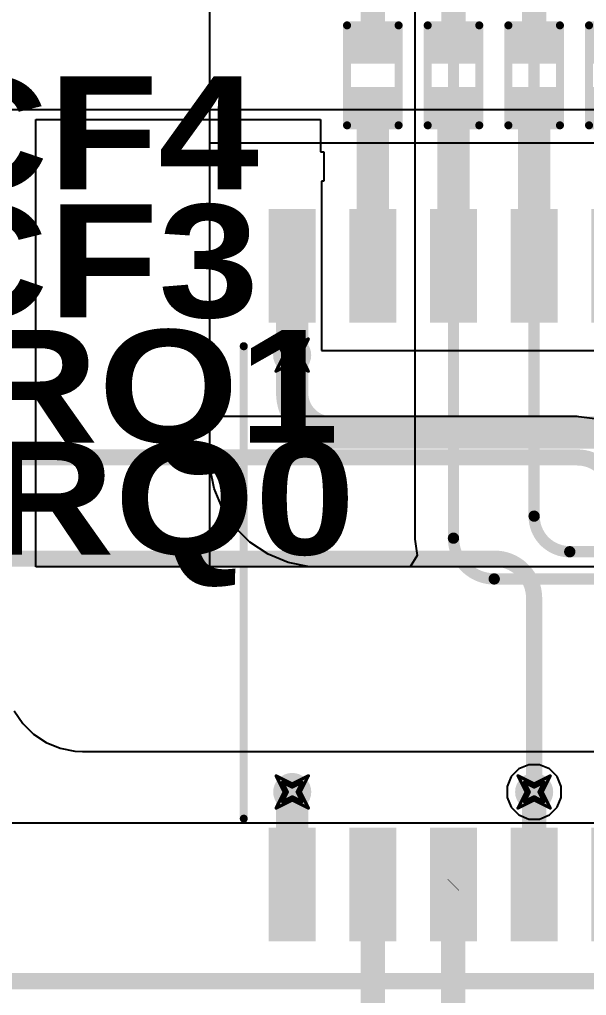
# Model space of a CAD drawing. Header units: inches. Extents: x -2 to 5376, y -4 to 5426.
# Drawn here: x 88.57 to 97.49, y 32.43 to 47.8 of the extents above; entities that cross this region are included whole.
import ezdxf

# ---------------------------------------------------------------- set-up
doc = ezdxf.new("R2010")
doc.units = ezdxf.units.IN
for name, color, linetype in [('Bottom Layer', 5, 'Continuous'), ('Drill Drawing', 1, 'Continuous'), ('Layer 1', 16, 'Continuous'), ('Layer 2', 76, 'Continuous'), ('Top Layer', 1, 'Continuous'), ('Top Overlay', 2, 'Continuous'), ('Top Paste', 8, 'Continuous'), ('Top Solder', 216, 'Continuous'), ('Via Holes', 16, 'Continuous')]:
    doc.layers.add(name, color=color, linetype=linetype)
doc.styles.add('Arial Black_Bold', font='', dxfattribs={"height": 0.2})
doc.styles.get('Arial Black_Bold').set_extended_font_data('Arial Black', bold=True)

# ---------------------------------------------------------------- blocks, each defined once
blk = doc.blocks.new('SOIC_16_300____145')
at = {"layer": 'Top Layer'}
for points in [[(-5.7, 4.745), (-4.05, 4.745), (-4.05, 4.145), (-5.7, 4.145)], [(4.05, 4.745), (5.7, 4.745), (5.7, 4.145), (4.05, 4.145)], [(-5.7, 3.475), (-4.05, 3.475), (-4.05, 2.875), (-5.7, 2.875)], [(4.05, 3.475), (5.7, 3.475), (5.7, 2.875), (4.05, 2.875)], [(-5.7, 2.205), (-4.05, 2.205), (-4.05, 1.605), (-5.7, 1.605)], [(4.05, 2.205), (5.7, 2.205), (5.7, 1.605), (4.05, 1.605)], [(-5.7, 0.935), (-4.05, 0.935), (-4.05, 0.335), (-5.7, 0.335)], [(4.05, 0.935), (5.7, 0.935), (5.7, 0.335), (4.05, 0.335)], [(-5.7, -0.335), (-4.05, -0.335), (-4.05, -0.935), (-5.7, -0.935)], [(4.05, -0.335), (5.7, -0.335), (5.7, -0.935), (4.05, -0.935)], [(-5.7, -1.605), (-4.05, -1.605), (-4.05, -2.205), (-5.7, -2.205)], [(4.05, -1.605), (5.7, -1.605), (5.7, -2.205), (4.05, -2.205)], [(-5.7, -2.875), (-4.05, -2.875), (-4.05, -3.475), (-5.7, -3.475)], [(4.05, -2.875), (5.7, -2.875), (5.7, -3.475), (4.05, -3.475)], [(-5.7, -4.145), (-4.05, -4.145), (-4.05, -4.745), (-5.7, -4.745)], [(4.05, -4.145), (5.7, -4.145), (5.7, -4.745), (4.05, -4.745)]]:
    blk.add_hatch(color=1, dxfattribs=at).paths.add_polyline_path(points)
at = {"layer": 'Top Overlay'}
blk.add_hatch(color=2, dxfattribs=at).paths.add_polyline_path([(-3.962, 4.115), (-3.607, 4.115), (-3.607, 4.775), (-3.962, 4.775)])
at = {"layer": 'Top Paste'}
for points in [[(-5.7, 4.745), (-4.05, 4.745), (-4.05, 4.145), (-5.7, 4.145)], [(4.05, 4.745), (5.7, 4.745), (5.7, 4.145), (4.05, 4.145)], [(-5.7, 3.475), (-4.05, 3.475), (-4.05, 2.875), (-5.7, 2.875)], [(4.05, 3.475), (5.7, 3.475), (5.7, 2.875), (4.05, 2.875)], [(-5.7, 2.205), (-4.05, 2.205), (-4.05, 1.605), (-5.7, 1.605)], [(4.05, 2.205), (5.7, 2.205), (5.7, 1.605), (4.05, 1.605)], [(-5.7, 0.935), (-4.05, 0.935), (-4.05, 0.335), (-5.7, 0.335)], [(4.05, 0.935), (5.7, 0.935), (5.7, 0.335), (4.05, 0.335)], [(-5.7, -0.335), (-4.05, -0.335), (-4.05, -0.935), (-5.7, -0.935)], [(4.05, -0.335), (5.7, -0.335), (5.7, -0.935), (4.05, -0.935)], [(-5.7, -1.605), (-4.05, -1.605), (-4.05, -2.205), (-5.7, -2.205)], [(4.05, -1.605), (5.7, -1.605), (5.7, -2.205), (4.05, -2.205)], [(-5.7, -2.875), (-4.05, -2.875), (-4.05, -3.475), (-5.7, -3.475)], [(4.05, -2.875), (5.7, -2.875), (5.7, -3.475), (4.05, -3.475)], [(-5.7, -4.145), (-4.05, -4.145), (-4.05, -4.745), (-5.7, -4.745)], [(4.05, -4.145), (5.7, -4.145), (5.7, -4.745), (4.05, -4.745)]]:
    blk.add_hatch(color=8, dxfattribs=at).paths.add_polyline_path(points)
at = {"layer": 'Top Solder'}
for points in [[(-5.77, 4.815), (-3.98, 4.815), (-3.98, 4.075), (-5.77, 4.075)], [(3.98, 4.815), (5.77, 4.815), (5.77, 4.075), (3.98, 4.075)], [(-5.77, 3.545), (-3.98, 3.545), (-3.98, 2.805), (-5.77, 2.805)], [(3.98, 3.545), (5.77, 3.545), (5.77, 2.805), (3.98, 2.805)], [(-5.77, 2.275), (-3.98, 2.275), (-3.98, 1.535), (-5.77, 1.535)], [(3.98, 2.275), (5.77, 2.275), (5.77, 1.535), (3.98, 1.535)], [(-5.77, 1.005), (-3.98, 1.005), (-3.98, 0.265), (-5.77, 0.265)], [(3.98, 1.005), (5.77, 1.005), (5.77, 0.265), (3.98, 0.265)], [(-5.77, -0.265), (-3.98, -0.265), (-3.98, -1.005), (-5.77, -1.005)], [(3.98, -0.265), (5.77, -0.265), (5.77, -1.005), (3.98, -1.005)], [(-5.77, -1.535), (-3.98, -1.535), (-3.98, -2.275), (-5.77, -2.275)], [(3.98, -1.535), (5.77, -1.535), (5.77, -2.275), (3.98, -2.275)], [(-5.77, -2.805), (-3.98, -2.805), (-3.98, -3.545), (-5.77, -3.545)], [(3.98, -2.805), (5.77, -2.805), (5.77, -3.545), (3.98, -3.545)], [(-5.77, -4.075), (-3.98, -4.075), (-3.98, -4.815), (-5.77, -4.815)], [(3.98, -4.075), (5.77, -4.075), (5.77, -4.815), (3.98, -4.815)]]:
    blk.add_hatch(color=216, dxfattribs=at).paths.add_polyline_path(points)
at = {"layer": 'Top Overlay'}
for points in [[(3.835, 5.207, 0.127, 0.127, 0), (-3.607, 5.207, 0.127, 0.127, 0)], [(-6.002, 4.343, 0.2, 0.2, 0), (-6.002, 4.597, 0.2, 0.2, 0)], [(-5.875, 4.47, 0.2, 0.2, 0), (-6.002, 4.597, 0.2, 0.2, 0)], [(-6.002, 4.343, 0.2, 0.2, 0), (-5.875, 4.47, 0.2, 0.2, 0)], [(3.835, -5.207, 0.127, 0.127, 0), (-3.607, -5.207, 0.127, 0.127, 0)]]:
    blk.add_lwpolyline(points, format="xyseb", dxfattribs=at)
for points in [[(-3.639, 5.207, 0.0635, 0.0635, 1), (-3.575, 5.207, 0.0635, 0.0635, 1)], [(3.804, 5.207, 0.0635, 0.0635, 1), (3.867, 5.207, 0.0635, 0.0635, 1)], [(-6.052, 4.597, 0.1, 0.1, 1), (-5.952, 4.597, 0.1, 0.1, 1)], [(-6.052, 4.597, 0.1, 0.1, 1), (-5.952, 4.597, 0.1, 0.1, 1)], [(-5.925, 4.47, 0.1, 0.1, 1), (-5.825, 4.47, 0.1, 0.1, 1)], [(-5.925, 4.47, 0.1, 0.1, 1), (-5.825, 4.47, 0.1, 0.1, 1)], [(-6.052, 4.343, 0.1, 0.1, 1), (-5.952, 4.343, 0.1, 0.1, 1)], [(-6.052, 4.343, 0.1, 0.1, 1), (-5.952, 4.343, 0.1, 0.1, 1)], [(-3.639, -5.207, 0.0635, 0.0635, 1), (-3.575, -5.207, 0.0635, 0.0635, 1)], [(3.804, -5.207, 0.0635, 0.0635, 1), (3.867, -5.207, 0.0635, 0.0635, 1)]]:
    blk.add_lwpolyline(points, format="xyseb", close=True, dxfattribs=at)
blk = doc.blocks.new('R___0402_180')
at = {"layer": 'Top Layer'}
for points in [[(-0.699, -0.318), (-0.699, 0.317), (-0.241, 0.317), (-0.241, -0.318)], [(0.241, -0.318), (0.241, 0.317), (0.699, 0.317), (0.699, -0.318)]]:
    blk.add_hatch(color=1, dxfattribs=at).paths.add_polyline_path(points)
at = {"layer": 'Top Paste'}
for points in [[(-0.699, -0.318), (-0.699, 0.317), (-0.241, 0.317), (-0.241, -0.318)], [(0.241, -0.318), (0.241, 0.317), (0.699, 0.317), (0.699, -0.318)]]:
    blk.add_hatch(color=8, dxfattribs=at).paths.add_polyline_path(points)
at = {"layer": 'Top Solder'}
for points in [[(-0.754, -0.373), (-0.754, 0.373), (-0.186, 0.373), (-0.186, -0.373)], [(0.186, -0.373), (0.186, 0.373), (0.754, 0.373), (0.754, -0.373)]]:
    blk.add_hatch(color=216, dxfattribs=at).paths.add_polyline_path(points)
at = {"layer": 'Top Overlay'}
for points in [[(0.787, 0.406, 0.127, 0.127, 0), (-0.787, 0.406, 0.127, 0.127, 0)], [(-0.787, -0.406, 0.127, 0.127, 0), (-0.787, 0.406, 0.127, 0.127, 0)], [(0.787, -0.406, 0.127, 0.127, 0), (0.787, 0.406, 0.127, 0.127, 0)], [(0.787, -0.406, 0.127, 0.127, 0), (-0.787, -0.406, 0.127, 0.127, 0)], [(0.813, -0.432, 0.00323, 0.00323, 0), (-0.813, -0.432, 0.00323, 0.00323, 0)]]:
    blk.add_lwpolyline(points, format="xyseb", dxfattribs=at)
for points in [[(-0.819, 0.406, 0.0635, 0.0635, 1), (-0.756, 0.406, 0.0635, 0.0635, 1)], [(-0.819, 0.406, 0.0635, 0.0635, 1), (-0.756, 0.406, 0.0635, 0.0635, 1)], [(0.756, 0.406, 0.0635, 0.0635, 1), (0.819, 0.406, 0.0635, 0.0635, 1)], [(0.756, 0.406, 0.0635, 0.0635, 1), (0.819, 0.406, 0.0635, 0.0635, 1)], [(-0.819, -0.406, 0.0635, 0.0635, 1), (-0.756, -0.406, 0.0635, 0.0635, 1)], [(-0.819, -0.406, 0.0635, 0.0635, 1), (-0.756, -0.406, 0.0635, 0.0635, 1)], [(-0.814, -0.432, 0.00161, 0.00161, 1), (-0.812, -0.432, 0.00161, 0.00161, 1)], [(0.756, -0.406, 0.0635, 0.0635, 1), (0.819, -0.406, 0.0635, 0.0635, 1)], [(0.756, -0.406, 0.0635, 0.0635, 1), (0.819, -0.406, 0.0635, 0.0635, 1)], [(0.812, -0.432, 0.00161, 0.00161, 1), (0.814, -0.432, 0.00161, 0.00161, 1)]]:
    blk.add_lwpolyline(points, format="xyseb", close=True, dxfattribs=at)
blk = doc.blocks.new('R___0402_181')
at = {"layer": 'Top Layer'}
for points in [[(-0.699, -0.318), (-0.699, 0.317), (-0.241, 0.317), (-0.241, -0.318)], [(0.241, -0.318), (0.241, 0.317), (0.699, 0.317), (0.699, -0.318)]]:
    blk.add_hatch(color=1, dxfattribs=at).paths.add_polyline_path(points)
at = {"layer": 'Top Paste'}
for points in [[(-0.699, -0.318), (-0.699, 0.317), (-0.241, 0.317), (-0.241, -0.318)], [(0.241, -0.318), (0.241, 0.317), (0.699, 0.317), (0.699, -0.318)]]:
    blk.add_hatch(color=8, dxfattribs=at).paths.add_polyline_path(points)
at = {"layer": 'Top Solder'}
for points in [[(-0.754, -0.373), (-0.754, 0.373), (-0.186, 0.373), (-0.186, -0.373)], [(0.186, -0.373), (0.186, 0.373), (0.754, 0.373), (0.754, -0.373)]]:
    blk.add_hatch(color=216, dxfattribs=at).paths.add_polyline_path(points)
at = {"layer": 'Top Overlay'}
for points in [[(0.787, 0.406, 0.127, 0.127, 0), (-0.787, 0.406, 0.127, 0.127, 0)], [(-0.787, -0.406, 0.127, 0.127, 0), (-0.787, 0.406, 0.127, 0.127, 0)], [(0.787, -0.406, 0.127, 0.127, 0), (0.787, 0.406, 0.127, 0.127, 0)], [(0.787, -0.406, 0.127, 0.127, 0), (-0.787, -0.406, 0.127, 0.127, 0)], [(0.813, -0.432, 0.00323, 0.00323, 0), (-0.813, -0.432, 0.00323, 0.00323, 0)]]:
    blk.add_lwpolyline(points, format="xyseb", dxfattribs=at)
for points in [[(-0.819, 0.406, 0.0635, 0.0635, 1), (-0.756, 0.406, 0.0635, 0.0635, 1)], [(-0.819, 0.406, 0.0635, 0.0635, 1), (-0.756, 0.406, 0.0635, 0.0635, 1)], [(0.756, 0.406, 0.0635, 0.0635, 1), (0.819, 0.406, 0.0635, 0.0635, 1)], [(0.756, 0.406, 0.0635, 0.0635, 1), (0.819, 0.406, 0.0635, 0.0635, 1)], [(-0.819, -0.406, 0.0635, 0.0635, 1), (-0.756, -0.406, 0.0635, 0.0635, 1)], [(-0.819, -0.406, 0.0635, 0.0635, 1), (-0.756, -0.406, 0.0635, 0.0635, 1)], [(-0.814, -0.432, 0.00161, 0.00161, 1), (-0.812, -0.432, 0.00161, 0.00161, 1)], [(0.756, -0.406, 0.0635, 0.0635, 1), (0.819, -0.406, 0.0635, 0.0635, 1)], [(0.756, -0.406, 0.0635, 0.0635, 1), (0.819, -0.406, 0.0635, 0.0635, 1)], [(0.812, -0.432, 0.00161, 0.00161, 1), (0.814, -0.432, 0.00161, 0.00161, 1)]]:
    blk.add_lwpolyline(points, format="xyseb", close=True, dxfattribs=at)
blk = doc.blocks.new('R___0402_182')
at = {"layer": 'Top Layer'}
for points in [[(-0.699, -0.318), (-0.699, 0.317), (-0.241, 0.317), (-0.241, -0.318)], [(0.241, -0.318), (0.241, 0.317), (0.699, 0.317), (0.699, -0.318)]]:
    blk.add_hatch(color=1, dxfattribs=at).paths.add_polyline_path(points)
at = {"layer": 'Top Paste'}
for points in [[(-0.699, -0.318), (-0.699, 0.317), (-0.241, 0.317), (-0.241, -0.318)], [(0.241, -0.318), (0.241, 0.317), (0.699, 0.317), (0.699, -0.318)]]:
    blk.add_hatch(color=8, dxfattribs=at).paths.add_polyline_path(points)
at = {"layer": 'Top Solder'}
for points in [[(-0.754, -0.373), (-0.754, 0.373), (-0.186, 0.373), (-0.186, -0.373)], [(0.186, -0.373), (0.186, 0.373), (0.754, 0.373), (0.754, -0.373)]]:
    blk.add_hatch(color=216, dxfattribs=at).paths.add_polyline_path(points)
at = {"layer": 'Top Overlay'}
for points in [[(0.787, 0.406, 0.127, 0.127, 0), (-0.787, 0.406, 0.127, 0.127, 0)], [(-0.787, -0.406, 0.127, 0.127, 0), (-0.787, 0.406, 0.127, 0.127, 0)], [(0.787, -0.406, 0.127, 0.127, 0), (0.787, 0.406, 0.127, 0.127, 0)], [(0.787, -0.406, 0.127, 0.127, 0), (-0.787, -0.406, 0.127, 0.127, 0)], [(0.813, -0.432, 0.00323, 0.00323, 0), (-0.813, -0.432, 0.00323, 0.00323, 0)]]:
    blk.add_lwpolyline(points, format="xyseb", dxfattribs=at)
for points in [[(-0.819, 0.406, 0.0635, 0.0635, 1), (-0.756, 0.406, 0.0635, 0.0635, 1)], [(-0.819, 0.406, 0.0635, 0.0635, 1), (-0.756, 0.406, 0.0635, 0.0635, 1)], [(0.756, 0.406, 0.0635, 0.0635, 1), (0.819, 0.406, 0.0635, 0.0635, 1)], [(0.756, 0.406, 0.0635, 0.0635, 1), (0.819, 0.406, 0.0635, 0.0635, 1)], [(-0.819, -0.406, 0.0635, 0.0635, 1), (-0.756, -0.406, 0.0635, 0.0635, 1)], [(-0.819, -0.406, 0.0635, 0.0635, 1), (-0.756, -0.406, 0.0635, 0.0635, 1)], [(-0.814, -0.432, 0.00161, 0.00161, 1), (-0.812, -0.432, 0.00161, 0.00161, 1)], [(0.756, -0.406, 0.0635, 0.0635, 1), (0.819, -0.406, 0.0635, 0.0635, 1)], [(0.756, -0.406, 0.0635, 0.0635, 1), (0.819, -0.406, 0.0635, 0.0635, 1)], [(0.812, -0.432, 0.00161, 0.00161, 1), (0.814, -0.432, 0.00161, 0.00161, 1)]]:
    blk.add_lwpolyline(points, format="xyseb", close=True, dxfattribs=at)
blk = doc.blocks.new('R___0402_219')
at = {"layer": 'Top Layer'}
for points in [[(-0.699, -0.318), (-0.699, 0.317), (-0.241, 0.317), (-0.241, -0.318)], [(0.241, -0.318), (0.241, 0.317), (0.699, 0.317), (0.699, -0.318)]]:
    blk.add_hatch(color=1, dxfattribs=at).paths.add_polyline_path(points)
at = {"layer": 'Top Paste'}
for points in [[(-0.699, -0.318), (-0.699, 0.317), (-0.241, 0.317), (-0.241, -0.318)], [(0.241, -0.318), (0.241, 0.317), (0.699, 0.317), (0.699, -0.318)]]:
    blk.add_hatch(color=8, dxfattribs=at).paths.add_polyline_path(points)
at = {"layer": 'Top Solder'}
for points in [[(-0.754, -0.373), (-0.754, 0.373), (-0.186, 0.373), (-0.186, -0.373)], [(0.186, -0.373), (0.186, 0.373), (0.754, 0.373), (0.754, -0.373)]]:
    blk.add_hatch(color=216, dxfattribs=at).paths.add_polyline_path(points)
at = {"layer": 'Top Overlay'}
for points in [[(-0.787, -0.406, 0.127, 0.127, 0), (-0.787, 0.406, 0.127, 0.127, 0)], [(0.787, 0.406, 0.127, 0.127, 0), (-0.787, 0.406, 0.127, 0.127, 0)], [(0.787, -0.406, 0.127, 0.127, 0), (0.787, 0.406, 0.127, 0.127, 0)], [(0.787, -0.406, 0.127, 0.127, 0), (-0.787, -0.406, 0.127, 0.127, 0)], [(0.813, -0.432, 0.00323, 0.00323, 0), (-0.813, -0.432, 0.00323, 0.00323, 0)]]:
    blk.add_lwpolyline(points, format="xyseb", dxfattribs=at)
for points in [[(-0.819, 0.406, 0.0635, 0.0635, 1), (-0.756, 0.406, 0.0635, 0.0635, 1)], [(-0.819, 0.406, 0.0635, 0.0635, 1), (-0.756, 0.406, 0.0635, 0.0635, 1)], [(0.756, 0.406, 0.0635, 0.0635, 1), (0.819, 0.406, 0.0635, 0.0635, 1)], [(0.756, 0.406, 0.0635, 0.0635, 1), (0.819, 0.406, 0.0635, 0.0635, 1)], [(-0.819, -0.406, 0.0635, 0.0635, 1), (-0.756, -0.406, 0.0635, 0.0635, 1)], [(-0.819, -0.406, 0.0635, 0.0635, 1), (-0.756, -0.406, 0.0635, 0.0635, 1)], [(-0.814, -0.432, 0.00161, 0.00161, 1), (-0.812, -0.432, 0.00161, 0.00161, 1)], [(0.756, -0.406, 0.0635, 0.0635, 1), (0.819, -0.406, 0.0635, 0.0635, 1)], [(0.756, -0.406, 0.0635, 0.0635, 1), (0.819, -0.406, 0.0635, 0.0635, 1)], [(0.812, -0.432, 0.00161, 0.00161, 1), (0.814, -0.432, 0.00161, 0.00161, 1)]]:
    blk.add_lwpolyline(points, format="xyseb", close=True, dxfattribs=at)

msp = doc.modelspace()

# ---------------------------------------------------------------- hatches: boundary and pattern name
at = {"layer": 'Bottom Layer'}
h = msp.add_hatch(color=5, dxfattribs=at)
edge = h.paths.add_edge_path()
edge.add_arc((92.861, 42.518), 0.3, 0, 360)
h = msp.add_hatch(color=5, dxfattribs=at)
edge = h.paths.add_edge_path()
edge.add_arc((92.862, 35.636), 0.3, 0, 360)
h = msp.add_hatch(color=5, dxfattribs=at)
edge = h.paths.add_edge_path()
edge.add_arc((96.671, 35.636), 0.3, 0, 360)
at = {"layer": 'Layer 1'}
h = msp.add_hatch(color=16, dxfattribs=at)
edge = h.paths.add_edge_path()
edge.add_arc((92.861, 42.518), 0.3, 0, 360)
h = msp.add_hatch(color=16, dxfattribs=at)
edge = h.paths.add_edge_path()
edge.add_arc((92.862, 35.636), 0.3, 0, 360)
h = msp.add_hatch(color=16, dxfattribs=at)
edge = h.paths.add_edge_path()
edge.add_arc((96.671, 35.636), 0.3, 0, 360)
at = {"layer": 'Layer 2'}
h = msp.add_hatch(color=76, dxfattribs=at)
edge = h.paths.add_edge_path()
edge.add_arc((92.861, 42.518), 0.3, 0, 360)
h = msp.add_hatch(color=76, dxfattribs=at)
edge = h.paths.add_edge_path()
edge.add_arc((92.862, 35.636), 0.3, 0, 360)
h = msp.add_hatch(color=76, dxfattribs=at)
edge = h.paths.add_edge_path()
edge.add_arc((96.671, 35.636), 0.3, 0, 360)
at = {"layer": 'Top Layer'}
h = msp.add_hatch(color=1, dxfattribs=at)
edge = h.paths.add_edge_path()
edge.add_arc((92.861, 42.518), 0.3, 0, 360)
h = msp.add_hatch(color=1, dxfattribs=at)
edge = h.paths.add_edge_path()
edge.add_arc((92.862, 35.636), 0.3, 0, 360)
h = msp.add_hatch(color=1, dxfattribs=at)
edge = h.paths.add_edge_path()
edge.add_arc((96.671, 35.636), 0.3, 0, 360)
at = {"layer": 'Via Holes'}
h = msp.add_hatch(color=7, dxfattribs=at)
edge = h.paths.add_edge_path()
edge.add_arc((92.861, 42.518), 0.15, 0, 360)
h = msp.add_hatch(color=7, dxfattribs=at)
edge = h.paths.add_edge_path()
edge.add_arc((92.862, 35.636), 0.15, 0, 360)
h = msp.add_hatch(color=7, dxfattribs=at)
edge = h.paths.add_edge_path()
edge.add_arc((96.671, 35.636), 0.15, 0, 360)

# ---------------------------------------------------------------- linework, layer by layer
at = {"layer": 'Bottom Layer'}
for p, q in [((99.416, 46.38), (78.74, 46.38)), ((91.567, 45.862), (99.403, 45.862)), ((91.567, 41.553), (91.567, 45.862)), ((97.349, 41.553), (91.567, 41.553)), ((97.376, 41.548), (97.349, 41.553)), ((97.669, 41.509), (97.376, 41.548))]:
    msp.add_line(p, q, dxfattribs=at)
for points in [[(75.479, 40.906, 0.254, 0.254, 0), (97.349, 40.906, 0.254, 0.254, 0)], [(97.349, 40.906, 0.254, 0.254, -0.414214), (97.941, 40.314, 0.254, 0.254, 0)], [(75.411, 39.312, 0.254, 0.254, 0), (96.046, 39.312, 0.254, 0.254, 0)], [(96.046, 39.312, 0.254, 0.254, -0.414214), (96.671, 38.688, 0.254, 0.254, 0)], [(96.671, 35.636, 0.254, 0.254, 0), (96.671, 38.688, 0.254, 0.254, 0)], [(74.332, 32.655, 0.254, 0.254, 0), (98.52, 32.655, 0.254, 0.254, 0)]]:
    msp.add_lwpolyline(points, format="xyseb", dxfattribs=at)
for points in [[(97.285, 40.906, 0.127, 0.127, 1), (97.412, 40.906, 0.127, 0.127, 1)], [(97.285, 40.906, 0.127, 0.127, 1), (97.412, 40.906, 0.127, 0.127, 1)], [(95.983, 39.312, 0.127, 0.127, 1), (96.11, 39.312, 0.127, 0.127, 1)], [(95.983, 39.312, 0.127, 0.127, 1), (96.11, 39.312, 0.127, 0.127, 1)], [(96.607, 38.688, 0.127, 0.127, 1), (96.734, 38.688, 0.127, 0.127, 1)], [(96.607, 38.688, 0.127, 0.127, 1), (96.734, 38.688, 0.127, 0.127, 1)], [(96.607, 35.636, 0.127, 0.127, 1), (96.734, 35.636, 0.127, 0.127, 1)]]:
    msp.add_lwpolyline(points, format="xyseb", close=True, dxfattribs=at)
at = {"layer": 'Drill Drawing'}
for points in [[(92.607, 42.772, 0.0508, 0.0508, 0), (92.861, 42.645, 0.0508, 0.0508, 0)], [(92.607, 42.772, 0.0508, 0.0508, 0), (92.734, 42.518, 0.0508, 0.0508, 0)], [(92.861, 42.645, 0.0508, 0.0508, 0), (93.115, 42.772, 0.0508, 0.0508, 0)], [(92.988, 42.518, 0.0508, 0.0508, 0), (93.115, 42.772, 0.0508, 0.0508, 0)], [(92.708, 42.67, 0.0508, 0.0508, 0), (92.861, 42.594, 0.0508, 0.0508, 0)], [(92.708, 42.67, 0.0508, 0.0508, 0), (92.785, 42.518, 0.0508, 0.0508, 0)], [(92.861, 42.594, 0.0508, 0.0508, 0), (93.013, 42.67, 0.0508, 0.0508, 0)], [(92.937, 42.518, 0.0508, 0.0508, 0), (93.013, 42.67, 0.0508, 0.0508, 0)], [(92.607, 42.264, 0.0508, 0.0508, 0), (92.734, 42.518, 0.0508, 0.0508, 0)], [(92.708, 42.366, 0.0508, 0.0508, 0), (92.785, 42.518, 0.0508, 0.0508, 0)], [(92.708, 42.366, 0.0508, 0.0508, 0), (92.861, 42.442, 0.0508, 0.0508, 0)], [(92.861, 42.442, 0.0508, 0.0508, 0), (93.013, 42.366, 0.0508, 0.0508, 0)], [(92.937, 42.518, 0.0508, 0.0508, 0), (93.013, 42.366, 0.0508, 0.0508, 0)], [(92.988, 42.518, 0.0508, 0.0508, 0), (93.115, 42.264, 0.0508, 0.0508, 0)], [(92.607, 42.264, 0.0508, 0.0508, 0), (92.861, 42.391, 0.0508, 0.0508, 0)], [(92.861, 42.391, 0.0508, 0.0508, 0), (93.115, 42.264, 0.0508, 0.0508, 0)], [(92.608, 35.89, 0.0508, 0.0508, 0), (92.862, 35.763, 0.0508, 0.0508, 0)], [(92.608, 35.89, 0.0508, 0.0508, 0), (92.735, 35.636, 0.0508, 0.0508, 0)], [(92.862, 35.763, 0.0508, 0.0508, 0), (93.116, 35.89, 0.0508, 0.0508, 0)], [(92.989, 35.636, 0.0508, 0.0508, 0), (93.116, 35.89, 0.0508, 0.0508, 0)], [(96.417, 35.89, 0.0508, 0.0508, 0), (96.671, 35.763, 0.0508, 0.0508, 0)], [(96.417, 35.89, 0.0508, 0.0508, 0), (96.544, 35.636, 0.0508, 0.0508, 0)], [(96.671, 35.763, 0.0508, 0.0508, 0), (96.925, 35.89, 0.0508, 0.0508, 0)], [(96.798, 35.636, 0.0508, 0.0508, 0), (96.925, 35.89, 0.0508, 0.0508, 0)], [(92.71, 35.788, 0.0508, 0.0508, 0), (92.862, 35.712, 0.0508, 0.0508, 0)], [(92.71, 35.788, 0.0508, 0.0508, 0), (92.786, 35.636, 0.0508, 0.0508, 0)], [(92.862, 35.712, 0.0508, 0.0508, 0), (93.015, 35.788, 0.0508, 0.0508, 0)], [(92.939, 35.636, 0.0508, 0.0508, 0), (93.015, 35.788, 0.0508, 0.0508, 0)], [(96.518, 35.788, 0.0508, 0.0508, 0), (96.671, 35.712, 0.0508, 0.0508, 0)], [(96.518, 35.788, 0.0508, 0.0508, 0), (96.595, 35.636, 0.0508, 0.0508, 0)], [(96.671, 35.712, 0.0508, 0.0508, 0), (96.823, 35.788, 0.0508, 0.0508, 0)], [(96.747, 35.636, 0.0508, 0.0508, 0), (96.823, 35.788, 0.0508, 0.0508, 0)], [(92.608, 35.382, 0.0508, 0.0508, 0), (92.735, 35.636, 0.0508, 0.0508, 0)], [(92.608, 35.382, 0.0508, 0.0508, 0), (92.862, 35.509, 0.0508, 0.0508, 0)], [(92.71, 35.483, 0.0508, 0.0508, 0), (92.786, 35.636, 0.0508, 0.0508, 0)], [(92.71, 35.483, 0.0508, 0.0508, 0), (92.862, 35.56, 0.0508, 0.0508, 0)], [(92.862, 35.56, 0.0508, 0.0508, 0), (93.015, 35.483, 0.0508, 0.0508, 0)], [(92.862, 35.509, 0.0508, 0.0508, 0), (93.116, 35.382, 0.0508, 0.0508, 0)], [(92.939, 35.636, 0.0508, 0.0508, 0), (93.015, 35.483, 0.0508, 0.0508, 0)], [(92.989, 35.636, 0.0508, 0.0508, 0), (93.116, 35.382, 0.0508, 0.0508, 0)], [(96.417, 35.382, 0.0508, 0.0508, 0), (96.544, 35.636, 0.0508, 0.0508, 0)], [(96.417, 35.382, 0.0508, 0.0508, 0), (96.671, 35.509, 0.0508, 0.0508, 0)], [(96.518, 35.483, 0.0508, 0.0508, 0), (96.595, 35.636, 0.0508, 0.0508, 0)], [(96.518, 35.483, 0.0508, 0.0508, 0), (96.671, 35.56, 0.0508, 0.0508, 0)], [(96.671, 35.56, 0.0508, 0.0508, 0), (96.823, 35.483, 0.0508, 0.0508, 0)], [(96.671, 35.509, 0.0508, 0.0508, 0), (96.925, 35.382, 0.0508, 0.0508, 0)], [(96.747, 35.636, 0.0508, 0.0508, 0), (96.823, 35.483, 0.0508, 0.0508, 0)], [(96.798, 35.636, 0.0508, 0.0508, 0), (96.925, 35.382, 0.0508, 0.0508, 0)]]:
    msp.add_lwpolyline(points, format="xyseb", dxfattribs=at)
for points in [[(92.594, 42.772, 0.0254, 0.0254, 1), (92.619, 42.772, 0.0254, 0.0254, 1)], [(92.594, 42.772, 0.0254, 0.0254, 1), (92.619, 42.772, 0.0254, 0.0254, 1)], [(93.102, 42.772, 0.0254, 0.0254, 1), (93.127, 42.772, 0.0254, 0.0254, 1)], [(93.102, 42.772, 0.0254, 0.0254, 1), (93.127, 42.772, 0.0254, 0.0254, 1)], [(92.696, 42.67, 0.0254, 0.0254, 1), (92.721, 42.67, 0.0254, 0.0254, 1)], [(92.696, 42.67, 0.0254, 0.0254, 1), (92.721, 42.67, 0.0254, 0.0254, 1)], [(92.848, 42.645, 0.0254, 0.0254, 1), (92.873, 42.645, 0.0254, 0.0254, 1)], [(92.848, 42.645, 0.0254, 0.0254, 1), (92.873, 42.645, 0.0254, 0.0254, 1)], [(92.848, 42.594, 0.0254, 0.0254, 1), (92.873, 42.594, 0.0254, 0.0254, 1)], [(92.848, 42.594, 0.0254, 0.0254, 1), (92.873, 42.594, 0.0254, 0.0254, 1)], [(93, 42.67, 0.0254, 0.0254, 1), (93.026, 42.67, 0.0254, 0.0254, 1)], [(93, 42.67, 0.0254, 0.0254, 1), (93.026, 42.67, 0.0254, 0.0254, 1)], [(92.721, 42.518, 0.0254, 0.0254, 1), (92.746, 42.518, 0.0254, 0.0254, 1)], [(92.721, 42.518, 0.0254, 0.0254, 1), (92.746, 42.518, 0.0254, 0.0254, 1)], [(92.772, 42.518, 0.0254, 0.0254, 1), (92.797, 42.518, 0.0254, 0.0254, 1)], [(92.772, 42.518, 0.0254, 0.0254, 1), (92.797, 42.518, 0.0254, 0.0254, 1)], [(92.848, 42.442, 0.0254, 0.0254, 1), (92.873, 42.442, 0.0254, 0.0254, 1)], [(92.848, 42.442, 0.0254, 0.0254, 1), (92.873, 42.442, 0.0254, 0.0254, 1)], [(92.924, 42.518, 0.0254, 0.0254, 1), (92.95, 42.518, 0.0254, 0.0254, 1)], [(92.924, 42.518, 0.0254, 0.0254, 1), (92.95, 42.518, 0.0254, 0.0254, 1)], [(92.975, 42.518, 0.0254, 0.0254, 1), (93, 42.518, 0.0254, 0.0254, 1)], [(92.975, 42.518, 0.0254, 0.0254, 1), (93, 42.518, 0.0254, 0.0254, 1)], [(92.594, 42.264, 0.0254, 0.0254, 1), (92.619, 42.264, 0.0254, 0.0254, 1)], [(92.594, 42.264, 0.0254, 0.0254, 1), (92.619, 42.264, 0.0254, 0.0254, 1)], [(92.696, 42.366, 0.0254, 0.0254, 1), (92.721, 42.366, 0.0254, 0.0254, 1)], [(92.696, 42.366, 0.0254, 0.0254, 1), (92.721, 42.366, 0.0254, 0.0254, 1)], [(92.848, 42.391, 0.0254, 0.0254, 1), (92.873, 42.391, 0.0254, 0.0254, 1)], [(92.848, 42.391, 0.0254, 0.0254, 1), (92.873, 42.391, 0.0254, 0.0254, 1)], [(93, 42.366, 0.0254, 0.0254, 1), (93.026, 42.366, 0.0254, 0.0254, 1)], [(93, 42.366, 0.0254, 0.0254, 1), (93.026, 42.366, 0.0254, 0.0254, 1)], [(93.102, 42.264, 0.0254, 0.0254, 1), (93.127, 42.264, 0.0254, 0.0254, 1)], [(93.102, 42.264, 0.0254, 0.0254, 1), (93.127, 42.264, 0.0254, 0.0254, 1)], [(92.596, 35.89, 0.0254, 0.0254, 1), (92.621, 35.89, 0.0254, 0.0254, 1)], [(92.596, 35.89, 0.0254, 0.0254, 1), (92.621, 35.89, 0.0254, 0.0254, 1)], [(93.104, 35.89, 0.0254, 0.0254, 1), (93.129, 35.89, 0.0254, 0.0254, 1)], [(93.104, 35.89, 0.0254, 0.0254, 1), (93.129, 35.89, 0.0254, 0.0254, 1)], [(96.404, 35.89, 0.0254, 0.0254, 1), (96.429, 35.89, 0.0254, 0.0254, 1)], [(96.404, 35.89, 0.0254, 0.0254, 1), (96.429, 35.89, 0.0254, 0.0254, 1)], [(96.912, 35.89, 0.0254, 0.0254, 1), (96.937, 35.89, 0.0254, 0.0254, 1)], [(96.912, 35.89, 0.0254, 0.0254, 1), (96.937, 35.89, 0.0254, 0.0254, 1)], [(92.697, 35.788, 0.0254, 0.0254, 1), (92.723, 35.788, 0.0254, 0.0254, 1)], [(92.697, 35.788, 0.0254, 0.0254, 1), (92.723, 35.788, 0.0254, 0.0254, 1)], [(92.85, 35.763, 0.0254, 0.0254, 1), (92.875, 35.763, 0.0254, 0.0254, 1)], [(92.85, 35.763, 0.0254, 0.0254, 1), (92.875, 35.763, 0.0254, 0.0254, 1)], [(92.85, 35.712, 0.0254, 0.0254, 1), (92.875, 35.712, 0.0254, 0.0254, 1)], [(92.85, 35.712, 0.0254, 0.0254, 1), (92.875, 35.712, 0.0254, 0.0254, 1)], [(93.002, 35.788, 0.0254, 0.0254, 1), (93.028, 35.788, 0.0254, 0.0254, 1)], [(93.002, 35.788, 0.0254, 0.0254, 1), (93.028, 35.788, 0.0254, 0.0254, 1)], [(96.506, 35.788, 0.0254, 0.0254, 1), (96.531, 35.788, 0.0254, 0.0254, 1)], [(96.506, 35.788, 0.0254, 0.0254, 1), (96.531, 35.788, 0.0254, 0.0254, 1)], [(96.658, 35.763, 0.0254, 0.0254, 1), (96.683, 35.763, 0.0254, 0.0254, 1)], [(96.658, 35.763, 0.0254, 0.0254, 1), (96.683, 35.763, 0.0254, 0.0254, 1)], [(96.658, 35.712, 0.0254, 0.0254, 1), (96.683, 35.712, 0.0254, 0.0254, 1)], [(96.658, 35.712, 0.0254, 0.0254, 1), (96.683, 35.712, 0.0254, 0.0254, 1)], [(96.81, 35.788, 0.0254, 0.0254, 1), (96.836, 35.788, 0.0254, 0.0254, 1)], [(96.81, 35.788, 0.0254, 0.0254, 1), (96.836, 35.788, 0.0254, 0.0254, 1)], [(92.723, 35.636, 0.0254, 0.0254, 1), (92.748, 35.636, 0.0254, 0.0254, 1)], [(92.723, 35.636, 0.0254, 0.0254, 1), (92.748, 35.636, 0.0254, 0.0254, 1)], [(92.773, 35.636, 0.0254, 0.0254, 1), (92.799, 35.636, 0.0254, 0.0254, 1)], [(92.773, 35.636, 0.0254, 0.0254, 1), (92.799, 35.636, 0.0254, 0.0254, 1)], [(92.85, 35.56, 0.0254, 0.0254, 1), (92.875, 35.56, 0.0254, 0.0254, 1)], [(92.85, 35.56, 0.0254, 0.0254, 1), (92.875, 35.56, 0.0254, 0.0254, 1)], [(92.85, 35.509, 0.0254, 0.0254, 1), (92.875, 35.509, 0.0254, 0.0254, 1)], [(92.85, 35.509, 0.0254, 0.0254, 1), (92.875, 35.509, 0.0254, 0.0254, 1)], [(92.926, 35.636, 0.0254, 0.0254, 1), (92.951, 35.636, 0.0254, 0.0254, 1)], [(92.926, 35.636, 0.0254, 0.0254, 1), (92.951, 35.636, 0.0254, 0.0254, 1)], [(92.977, 35.636, 0.0254, 0.0254, 1), (93.002, 35.636, 0.0254, 0.0254, 1)], [(92.977, 35.636, 0.0254, 0.0254, 1), (93.002, 35.636, 0.0254, 0.0254, 1)], [(96.531, 35.636, 0.0254, 0.0254, 1), (96.556, 35.636, 0.0254, 0.0254, 1)], [(96.531, 35.636, 0.0254, 0.0254, 1), (96.556, 35.636, 0.0254, 0.0254, 1)], [(96.582, 35.636, 0.0254, 0.0254, 1), (96.607, 35.636, 0.0254, 0.0254, 1)], [(96.582, 35.636, 0.0254, 0.0254, 1), (96.607, 35.636, 0.0254, 0.0254, 1)], [(96.658, 35.56, 0.0254, 0.0254, 1), (96.683, 35.56, 0.0254, 0.0254, 1)], [(96.658, 35.56, 0.0254, 0.0254, 1), (96.683, 35.56, 0.0254, 0.0254, 1)], [(96.658, 35.509, 0.0254, 0.0254, 1), (96.683, 35.509, 0.0254, 0.0254, 1)], [(96.658, 35.509, 0.0254, 0.0254, 1), (96.683, 35.509, 0.0254, 0.0254, 1)], [(96.734, 35.636, 0.0254, 0.0254, 1), (96.76, 35.636, 0.0254, 0.0254, 1)], [(96.734, 35.636, 0.0254, 0.0254, 1), (96.76, 35.636, 0.0254, 0.0254, 1)], [(96.785, 35.636, 0.0254, 0.0254, 1), (96.81, 35.636, 0.0254, 0.0254, 1)], [(96.785, 35.636, 0.0254, 0.0254, 1), (96.81, 35.636, 0.0254, 0.0254, 1)], [(92.596, 35.382, 0.0254, 0.0254, 1), (92.621, 35.382, 0.0254, 0.0254, 1)], [(92.596, 35.382, 0.0254, 0.0254, 1), (92.621, 35.382, 0.0254, 0.0254, 1)], [(92.697, 35.483, 0.0254, 0.0254, 1), (92.723, 35.483, 0.0254, 0.0254, 1)], [(92.697, 35.483, 0.0254, 0.0254, 1), (92.723, 35.483, 0.0254, 0.0254, 1)], [(93.002, 35.483, 0.0254, 0.0254, 1), (93.028, 35.483, 0.0254, 0.0254, 1)], [(93.002, 35.483, 0.0254, 0.0254, 1), (93.028, 35.483, 0.0254, 0.0254, 1)], [(93.104, 35.382, 0.0254, 0.0254, 1), (93.129, 35.382, 0.0254, 0.0254, 1)], [(93.104, 35.382, 0.0254, 0.0254, 1), (93.129, 35.382, 0.0254, 0.0254, 1)], [(96.404, 35.382, 0.0254, 0.0254, 1), (96.429, 35.382, 0.0254, 0.0254, 1)], [(96.404, 35.382, 0.0254, 0.0254, 1), (96.429, 35.382, 0.0254, 0.0254, 1)], [(96.506, 35.483, 0.0254, 0.0254, 1), (96.531, 35.483, 0.0254, 0.0254, 1)], [(96.506, 35.483, 0.0254, 0.0254, 1), (96.531, 35.483, 0.0254, 0.0254, 1)], [(96.81, 35.483, 0.0254, 0.0254, 1), (96.836, 35.483, 0.0254, 0.0254, 1)], [(96.81, 35.483, 0.0254, 0.0254, 1), (96.836, 35.483, 0.0254, 0.0254, 1)], [(96.912, 35.382, 0.0254, 0.0254, 1), (96.937, 35.382, 0.0254, 0.0254, 1)], [(96.912, 35.382, 0.0254, 0.0254, 1), (96.937, 35.382, 0.0254, 0.0254, 1)]]:
    msp.add_lwpolyline(points, format="xyseb", close=True, dxfattribs=at)
at = {"layer": 'Layer 1'}
for p, q in [((91.567, 40.923), (91.567, 55.22)), ((91.567, 40.752), (91.567, 40.923)), ((91.634, 40.416), (91.567, 40.752)), ((91.765, 40.1), (91.634, 40.416)), ((91.955, 39.815), (91.765, 40.1)), ((92.197, 39.573), (91.955, 39.815)), ((92.482, 39.383), (92.197, 39.573)), ((92.798, 39.252), (92.482, 39.383)), ((93.134, 39.185), (92.798, 39.252)), ((93.305, 39.185), (93.134, 39.185)), ((109.216, 39.185), (93.305, 39.185)), ((88.485, 36.916), (88.618, 36.717)), ((88.618, 36.717), (88.787, 36.548)), ((88.787, 36.548), (88.986, 36.415)), ((88.986, 36.415), (89.206, 36.324)), ((89.206, 36.324), (89.441, 36.277)), ((89.441, 36.277), (89.56, 36.271)), ((89.56, 36.271), (104.97, 36.271)), ((96.429, 35.998), (96.309, 35.878)), ((96.586, 36.063), (96.429, 35.998)), ((96.756, 36.063), (96.586, 36.063)), ((96.913, 35.998), (96.756, 36.063)), ((97.033, 35.878), (96.913, 35.998)), ((96.309, 35.878), (96.244, 35.721)), ((97.098, 35.721), (97.033, 35.878)), ((96.244, 35.721), (96.244, 35.551)), ((97.098, 35.551), (97.098, 35.721)), ((96.244, 35.551), (96.309, 35.394)), ((97.033, 35.394), (97.098, 35.551)), ((96.309, 35.394), (96.429, 35.274)), ((96.913, 35.274), (97.033, 35.394)), ((96.429, 35.274), (96.586, 35.209)), ((96.586, 35.209), (96.756, 35.209)), ((96.756, 35.209), (96.913, 35.274))]:
    msp.add_line(p, q, dxfattribs=at)
at = {"layer": 'Layer 2'}
for p, q in [((91.567, 39.185), (91.567, 55.22)), ((94.792, 48.26), (94.792, 39.634)), ((94.792, 39.634), (94.795, 39.62)), ((94.795, 39.62), (94.829, 39.363)), ((94.829, 39.363), (94.719, 39.185)), ((94.719, 39.185), (91.567, 39.185)), ((79.773, 35.152), (108.841, 35.152))]:
    msp.add_line(p, q, dxfattribs=at)
for points in [[(95.401, 39.634, 0.178, 0.178, 0), (95.401, 48.26, 0.178, 0.178, 0)], [(96.671, 39.981, 0.178, 0.178, 0), (96.671, 48.26, 0.178, 0.178, 0)], [(97.232, 39.42, 0.178, 0.178, -0.414214), (96.671, 39.981, 0.178, 0.178, 0)], [(96.043, 38.992, 0.178, 0.178, -0.414214), (95.401, 39.634, 0.178, 0.178, 0)], [(97.232, 39.42, 0.178, 0.178, 0), (119.213, 39.42, 0.178, 0.178, 0)], [(96.043, 38.992, 0.178, 0.178, 0), (120.407, 38.992, 0.178, 0.178, 0)]]:
    msp.add_lwpolyline(points, format="xyseb", dxfattribs=at)
for points in [[(96.626, 39.981, 0.0889, 0.0889, 1), (96.715, 39.981, 0.0889, 0.0889, 1)], [(96.626, 39.981, 0.0889, 0.0889, 1), (96.715, 39.981, 0.0889, 0.0889, 1)], [(95.356, 39.634, 0.0889, 0.0889, 1), (95.445, 39.634, 0.0889, 0.0889, 1)], [(95.356, 39.634, 0.0889, 0.0889, 1), (95.445, 39.634, 0.0889, 0.0889, 1)], [(97.187, 39.42, 0.0889, 0.0889, 1), (97.276, 39.42, 0.0889, 0.0889, 1)], [(97.187, 39.42, 0.0889, 0.0889, 1), (97.276, 39.42, 0.0889, 0.0889, 1)], [(95.998, 38.992, 0.0889, 0.0889, 1), (96.087, 38.992, 0.0889, 0.0889, 1)], [(95.998, 38.992, 0.0889, 0.0889, 1), (96.087, 38.992, 0.0889, 0.0889, 1)]]:
    msp.add_lwpolyline(points, format="xyseb", close=True, dxfattribs=at)
at = {"layer": 'Top Layer'}
for p, q in [((88.824, 39.185), (88.824, 46.228)), ((88.824, 46.228), (93.305, 46.228)), ((93.305, 46.228), (93.305, 45.719)), ((93.305, 45.719), (93.362, 45.719)), ((93.362, 45.719), (93.362, 45.259)), ((93.362, 45.259), (93.323, 45.259)), ((93.323, 45.259), (93.323, 42.593)), ((93.323, 42.593), (100.019, 42.593)), ((109.216, 39.185), (88.824, 39.185))]:
    msp.add_line(p, q, dxfattribs=at)
for points in [[(94.131, 47.395, 0.381, 0.381, 0), (94.131, 48.26, 0.381, 0.381, 0)], [(95.401, 47.395, 0.381, 0.381, 0), (95.401, 48.26, 0.381, 0.381, 0)], [(96.671, 47.395, 0.381, 0.381, 0), (96.671, 48.26, 0.381, 0.381, 0)], [(94.131, 43.926, 0.508, 0.508, 0), (94.131, 46.405, 0.508, 0.508, 0)], [(95.401, 43.926, 0.508, 0.508, 0), (95.401, 46.405, 0.508, 0.508, 0)], [(96.671, 43.926, 0.508, 0.508, 0), (96.671, 46.405, 0.508, 0.508, 0)], [(92.861, 42.518, 0.508, 0.508, 0), (92.861, 43.926, 0.508, 0.508, 0)], [(92.861, 41.921, 0.508, 0.508, 0), (92.861, 42.518, 0.508, 0.508, 0)], [(93.481, 41.3, 0.508, 0.508, -0.414214), (92.861, 41.921, 0.508, 0.508, 0)], [(93.481, 41.3, 0.508, 0.508, 0), (99.695, 41.3, 0.508, 0.508, 0)], [(92.862, 34.176, 0.508, 0.508, 0), (92.862, 35.636, 0.508, 0.508, 0)], [(96.671, 34.176, 0.381, 0.381, 0), (96.671, 35.636, 0.381, 0.381, 0)], [(92.861, 34.176, 0.508, 0.508, 0), (92.862, 34.176, 0.508, 0.508, 0)], [(94.131, 32.003, 0.381, 0.381, 0), (94.131, 34.176, 0.381, 0.381, 0)], [(95.396, 31.102, 0.381, 0.381, 0), (95.396, 34.171, 0.381, 0.381, 0)], [(95.396, 34.171, 0.254, 0.254, 0), (95.401, 34.176, 0.254, 0.254, 0)]]:
    msp.add_lwpolyline(points, format="xyseb", dxfattribs=at)
for points in [[(94.035, 47.395, 0.191, 0.191, 1), (94.226, 47.395, 0.191, 0.191, 1)], [(95.305, 47.395, 0.191, 0.191, 1), (95.496, 47.395, 0.191, 0.191, 1)], [(96.575, 47.395, 0.191, 0.191, 1), (96.766, 47.395, 0.191, 0.191, 1)], [(94.004, 46.405, 0.254, 0.254, 1), (94.258, 46.405, 0.254, 0.254, 1)], [(95.274, 46.405, 0.254, 0.254, 1), (95.528, 46.405, 0.254, 0.254, 1)], [(96.544, 46.405, 0.254, 0.254, 1), (96.798, 46.405, 0.254, 0.254, 1)], [(92.734, 43.926, 0.254, 0.254, 1), (92.988, 43.926, 0.254, 0.254, 1)], [(94.004, 43.926, 0.254, 0.254, 1), (94.258, 43.926, 0.254, 0.254, 1)], [(95.274, 43.926, 0.254, 0.254, 1), (95.528, 43.926, 0.254, 0.254, 1)], [(96.544, 43.926, 0.254, 0.254, 1), (96.798, 43.926, 0.254, 0.254, 1)], [(92.734, 42.518, 0.254, 0.254, 1), (92.988, 42.518, 0.254, 0.254, 1)], [(92.734, 42.518, 0.254, 0.254, 1), (92.988, 42.518, 0.254, 0.254, 1)], [(92.734, 41.921, 0.254, 0.254, 1), (92.988, 41.921, 0.254, 0.254, 1)], [(92.734, 41.921, 0.254, 0.254, 1), (92.988, 41.921, 0.254, 0.254, 1)], [(93.354, 41.3, 0.254, 0.254, 1), (93.608, 41.3, 0.254, 0.254, 1)], [(93.354, 41.3, 0.254, 0.254, 1), (93.608, 41.3, 0.254, 0.254, 1)], [(92.735, 35.636, 0.254, 0.254, 1), (92.989, 35.636, 0.254, 0.254, 1)], [(96.575, 35.636, 0.191, 0.191, 1), (96.766, 35.636, 0.191, 0.191, 1)], [(92.734, 34.176, 0.254, 0.254, 1), (92.988, 34.176, 0.254, 0.254, 1)], [(92.735, 34.176, 0.254, 0.254, 1), (92.989, 34.176, 0.254, 0.254, 1)], [(92.735, 34.176, 0.254, 0.254, 1), (92.989, 34.176, 0.254, 0.254, 1)], [(94.035, 34.176, 0.191, 0.191, 1), (94.226, 34.176, 0.191, 0.191, 1)], [(95.301, 34.171, 0.191, 0.191, 1), (95.491, 34.171, 0.191, 0.191, 1)], [(95.332, 34.171, 0.127, 0.127, 1), (95.459, 34.171, 0.127, 0.127, 1)], [(95.337, 34.176, 0.127, 0.127, 1), (95.464, 34.176, 0.127, 0.127, 1)], [(96.575, 34.176, 0.191, 0.191, 1), (96.766, 34.176, 0.191, 0.191, 1)]]:
    msp.add_lwpolyline(points, format="xyseb", close=True, dxfattribs=at)

# ---------------------------------------------------------------- block references
at = {"rotation": 270}
for name, p in [('R___0402_219', (94.131, 46.925)), ('R___0402_180', (95.401, 46.925)), ('R___0402_181', (96.671, 46.925)), ('R___0402_182', (97.941, 46.925)), ('SOIC_16_300____145', (97.306, 39.051))]:
    msp.add_blockref(name, p, dxfattribs=at)

# ---------------------------------------------------------------- texts
at = {"layer": 'Top Overlay', "style": 'Arial Black_Bold'}
for s, p in [('CF4', (86.966, 45.13)), ('CF3', (86.966, 43.113)), ('IRQ1', (86.966, 41.138)), ('IRQ0', (87.22, 39.375))]:
    msp.add_text(s, height=1.778, rotation=360, dxfattribs=at).set_placement(p)

doc.saveas('drawing.dxf')
